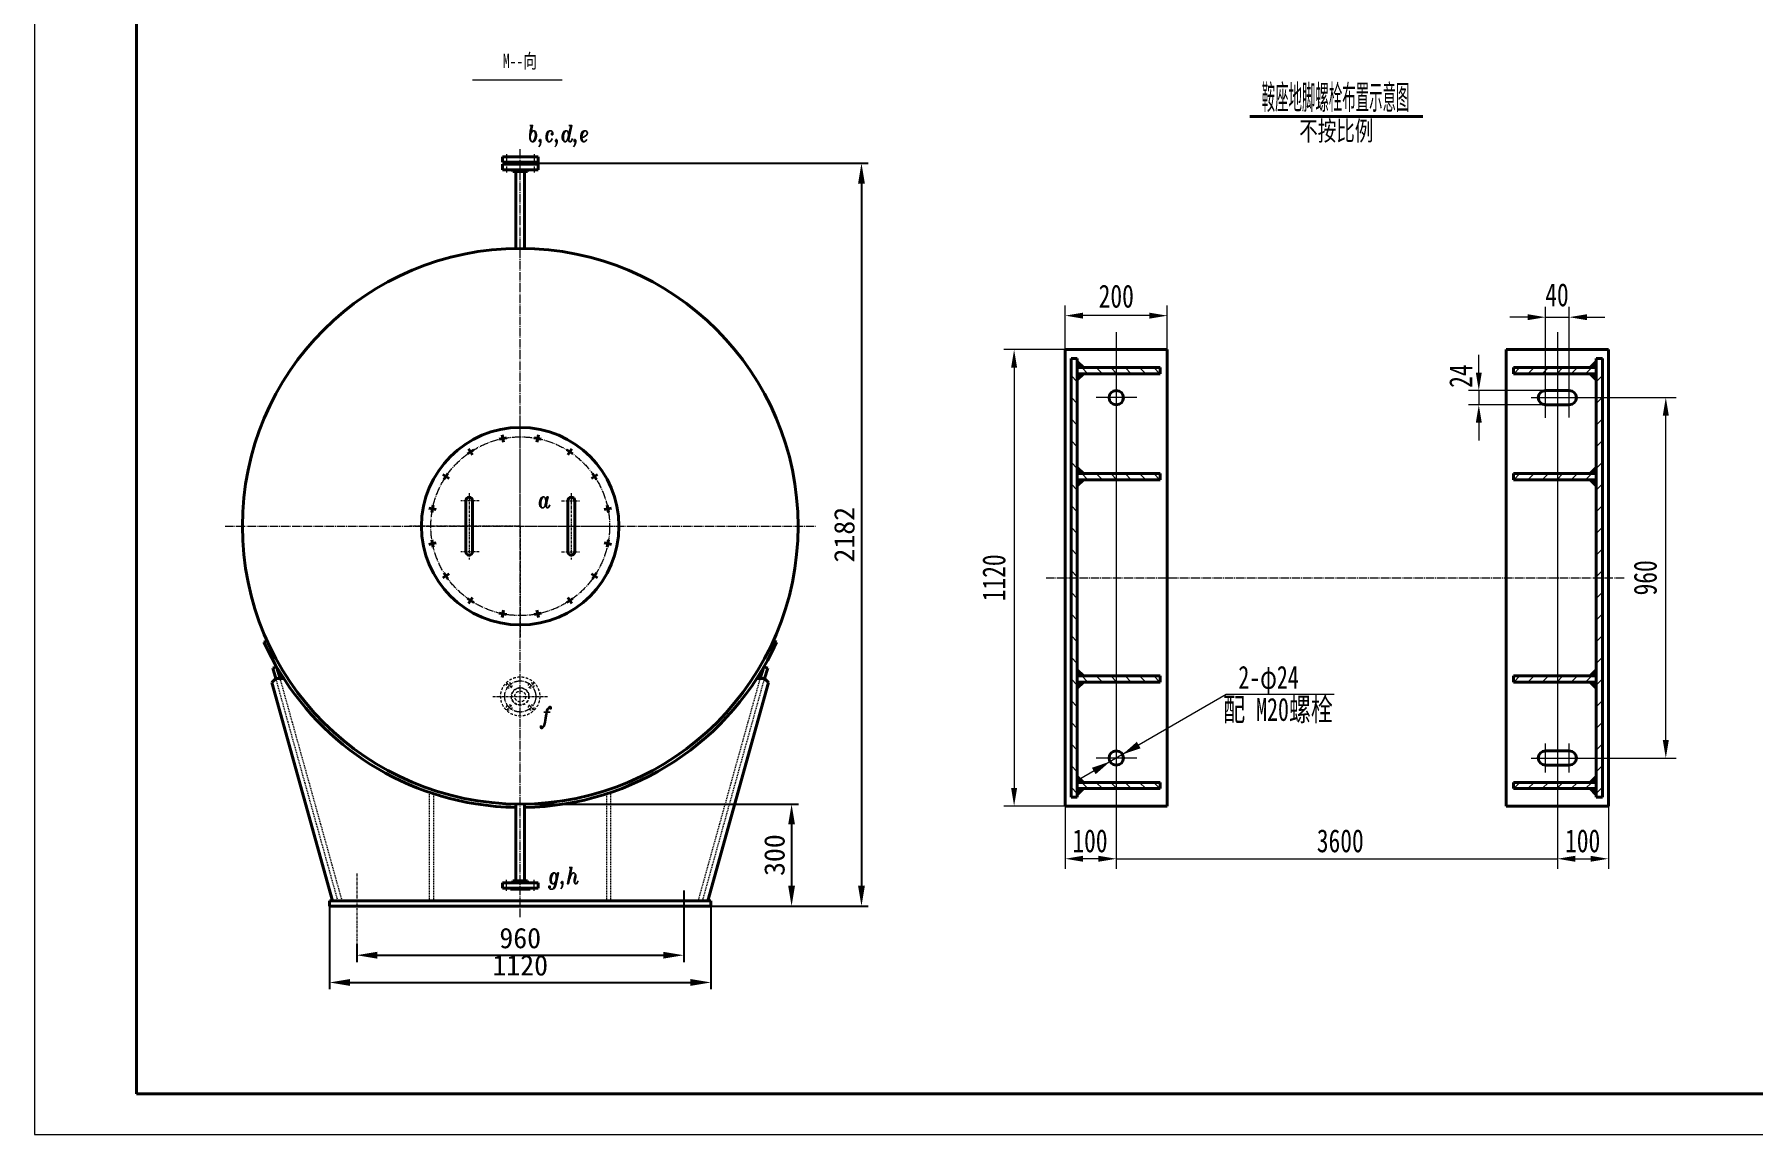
# Model space of a CAD drawing. Extents: x -114315 to 45000, y -61950 to 97535.
# Drawn here: x 34908 to 39954, y -61950 to -58719 of the extents above; entities that cross this region are included whole.
import ezdxf
from ezdxf.enums import TextEntityAlignment as Align

# ---------------------------------------------------------------- set-up
doc = ezdxf.new("R2010")
doc.units = 0
doc.header["$LTSCALE"] = 10
doc.header["$PDMODE"] = 1
for name, pattern in [('XX-L', [1.25, 0.75, -0.5]), ('XX-S', [0.5, 0.3, -0.2]), ('ZXX-L', [3.28, 2.5, -0.3, 0.18, -0.3]), ('ZXX-S', [1.27, 0.75, -0.2, 0.12, -0.2])]:
    doc.linetypes.add(name, pattern=pattern)
doc.layers.get('Defpoints').update_dxf_attribs({"linetype": 'CONTINUOUS'})
for name, color, linetype, lineweight in [('A 粗实线', 1, 'CONTINUOUS', 40), ('B 细实线', 7, 'CONTINUOUS', 18), ('C 文 字', 2, 'CONTINUOUS', 20), ('D 短中心线', 3, 'ZXX-S', 18), ('E 长中心线', 3, 'ZXX-L', 18), ('F 短虚线', 6, 'XX-S', 20), ('G 长虚线', 6, 'XX-L', 20), ('J 标注尺寸', 2, 'CONTINUOUS', 18)]:
    doc.layers.add(name, color=color, linetype=linetype, lineweight=lineweight)
doc.styles.add('HZTXT', font='SIMFANG.TTF', dxfattribs={"width": 0.75})
doc.styles.add('ITALICT', font='ITALICT.shx', dxfattribs={"width": 0.7})
doc.styles.get("Standard").update_dxf_attribs({"font": 'SIMFANG.TTF'})
doc.styles.add('标题中文', font='SIMFANG.TTF', dxfattribs={"width": 0.7})
doc.dimstyles.new('通用标注4.0', dxfattribs={"dimscale": 20, "dimtxt": 3, "dimasz": 3, "dimexe": 1, "dimexo": 0, "dimgap": 1, "dimtad": 1, "dimdec": 0, "dimzin": 0, "dimdsep": 46, "dimtxsty": 'Standard', "dimcen": 0, "dimadec": 0, "dimazin": 0, "dimtfac": 0.375, "dimtdec": 0, "dimtmove": 2, "dimatfit": 3, "dimfxl": 0, "dimtzin": 0, "dimarcsym": 0})

# ---------------------------------------------------------------- blocks, each defined once
blk = doc.blocks.new('*D75')
at = {"layer": 'Defpoints', "color": 0}
for p in [(36814.6, -61233.6), (35854.6, -61391.5), (36814.6, -61423.5)]:
    blk.add_point(p, dxfattribs=at)
at = {"layer": 'J 标注尺寸', "color": 0, "lineweight": -2}
for p, q in [((36814.6, -61233.6), (36814.6, -61443.5)), ((35854.6, -61391.5), (35854.6, -61443.5)), ((35914.6, -61423.5), (36754.6, -61423.5))]:
    blk.add_line(p, q, dxfattribs=at)
at = {"layer": 'J 标注尺寸', "color": 0}
for points in [[(35914.6, -61413.5), (35914.6, -61433.5), (35854.6, -61423.5)], [(36754.6, -61413.5), (36754.6, -61433.5), (36814.6, -61423.5)]]:
    blk.add_solid(points, dxfattribs=at)
at = {"layer": 'J 标注尺寸', "color": 0, "insert": (36334.6, -61373.5), "char_height": 60, "attachment_point": 5}
blk.add_mtext('960', dxfattribs=at)
blk = doc.blocks.new('*D76')
at = {"layer": 'Defpoints', "color": 0}
for p in [(35774.6, -61279.5), (36894.6, -61279.5), (36894.6, -61503.5)]:
    blk.add_point(p, dxfattribs=at)
at = {"layer": 'J 标注尺寸', "color": 0, "lineweight": -2}
for p, q in [((35774.6, -61279.5), (35774.6, -61523.5)), ((36894.6, -61279.5), (36894.6, -61523.5)), ((35834.6, -61503.5), (36834.6, -61503.5))]:
    blk.add_line(p, q, dxfattribs=at)
at = {"layer": 'J 标注尺寸', "color": 0}
for points in [[(35834.6, -61493.5), (35834.6, -61513.5), (35774.6, -61503.5)], [(36834.6, -61493.5), (36834.6, -61513.5), (36894.6, -61503.5)]]:
    blk.add_solid(points, dxfattribs=at)
at = {"layer": 'J 标注尺寸', "color": 0, "insert": (36334.6, -61453.5), "char_height": 60, "attachment_point": 5}
blk.add_mtext('1120', dxfattribs=at)
blk = doc.blocks.new('*D77')
at = {"layer": 'Defpoints', "color": 0}
for p in [(36334.6, -60979.5), (36894.6, -61279.5), (37131.5, -61279.5)]:
    blk.add_point(p, dxfattribs=at)
at = {"layer": 'J 标注尺寸', "color": 0, "lineweight": -2}
for p, q in [((36334.6, -60979.5), (37151.5, -60979.5)), ((37131.5, -61039.5), (37131.5, -61219.5)), ((36894.6, -61279.5), (37151.5, -61279.5))]:
    blk.add_line(p, q, dxfattribs=at)
at = {"layer": 'J 标注尺寸', "color": 0}
for points in [[(37121.5, -61039.5), (37141.5, -61039.5), (37131.5, -60979.5)], [(37121.5, -61219.5), (37141.5, -61219.5), (37131.5, -61279.5)]]:
    blk.add_solid(points, dxfattribs=at)
at = {"layer": 'J 标注尺寸', "color": 0, "insert": (37081.5, -61129.5), "char_height": 60, "attachment_point": 5, "rotation": 90}
blk.add_mtext('300', dxfattribs=at)
blk = doc.blocks.new('*D95')
at = {"layer": 'C 文 字', "color": 0, "lineweight": -2}
for p, q in [((36363.6, -59097.5), (37356.7, -59097.5)), ((37336.7, -59157.5), (37336.7, -61219.5)), ((37131.5, -61279.5), (37356.7, -61279.5))]:
    blk.add_line(p, q, dxfattribs=at)
at = {"layer": 'C 文 字', "color": 0}
for points in [[(37326.7, -59157.5), (37346.7, -59157.5), (37336.7, -59097.5)], [(37326.7, -61219.5), (37346.7, -61219.5), (37336.7, -61279.5)]]:
    blk.add_solid(points, dxfattribs=at)
at = {"layer": 'Defpoints', "color": 0}
for p in [(36363.6, -59097.5), (37131.5, -61279.5), (37336.7, -61279.5)]:
    blk.add_point(p, dxfattribs=at)
at = {"layer": 'C 文 字', "color": 0, "insert": (37286.7, -60188.5), "char_height": 60, "attachment_point": 5, "rotation": 90}
blk.add_mtext('2182', dxfattribs=at)

msp = doc.modelspace()

# ---------------------------------------------------------------- linework, layer by layer
at = {"layer": 'A 粗实线'}
for p, q in [((38477.7, -58960.04), (38985.69, -58960.04)), ((36282.13, -59078.53), (36387.13, -59078.53)), ((36282.13, -59078.53), (36282.13, -59094.53)), ((36387.13, -59094.53), (36387.13, -59078.53)), ((36282.13, -59094.53), (36387.13, -59094.53)), ((36282.13, -59100.53), (36387.13, -59100.53)), ((36282.13, -59116.53), (36282.13, -59100.53)), ((36282.13, -59116.53), (36387.13, -59116.53)), ((36305.63, -59094.53), (36305.63, -59097.53)), ((36305.63, -59097.53), (36363.63, -59097.53)), ((36305.63, -59097.53), (36363.63, -59097.53)), ((36305.63, -59100.53), (36305.63, -59097.53)), ((36312.13, -59116.53), (36313.13, -59121.53)), ((36313.13, -59121.53), (36356.13, -59121.53)), ((36322.13, -59121.53), (36322.13, -59347.63)), ((36347.13, -59121.53), (36347.13, -59347.63)), ((36357.13, -59116.53), (36356.13, -59121.53)), ((36363.63, -59097.53), (36363.63, -59094.53)), ((36363.63, -59097.53), (36363.63, -59100.53)), ((36387.13, -59100.53), (36387.13, -59116.53)), ((37934.94, -60985.34), (37934.94, -59644.93)), ((37934.94, -59644.93), (38234.94, -59644.93)), ((37952.59, -59671.4), (37970.59, -59671.4)), ((37952.59, -60958.87), (37952.59, -59671.4)), ((37970.59, -60958.87), (37970.59, -59671.4)), ((37970.59, -59679.88), (37988.59, -59697.88)), ((37970.59, -59684.38), (37984.09, -59697.88)), ((37970.59, -59688.88), (37979.59, -59697.88)), ((37970.59, -59693.38), (37975.09, -59697.88)), ((38234.94, -59644.93), (38234.94, -60985.34)), ((39530.28, -59644.93), (39230.28, -59644.93)), ((39230.28, -59644.93), (39230.28, -60985.34)), ((39494.64, -59679.88), (39476.64, -59697.88)), ((39494.64, -59684.38), (39481.14, -59697.88)), ((39494.64, -59688.88), (39485.64, -59697.88)), ((39494.64, -59693.38), (39490.14, -59697.88)), ((39512.64, -59671.4), (39494.64, -59671.4)), ((39494.64, -60958.87), (39494.64, -59671.4)), ((39512.64, -60958.87), (39512.64, -59671.4)), ((39530.28, -60985.34), (39530.28, -59644.93)), ((37970.59, -59697.88), (38213.76, -59697.88)), ((37970.59, -59733.88), (37988.59, -59715.88)), ((37970.59, -59729.38), (37984.09, -59715.88)), ((37970.59, -59724.88), (37979.59, -59715.88)), ((37970.59, -59720.38), (37975.09, -59715.88)), ((37970.59, -59715.88), (38213.76, -59715.88)), ((38213.76, -59697.88), (38213.76, -59715.88)), ((39494.64, -59697.88), (39251.46, -59697.88)), ((39251.46, -59697.88), (39251.46, -59715.88)), ((39494.64, -59715.88), (39251.46, -59715.88)), ((39494.64, -59733.88), (39476.64, -59715.88)), ((39494.64, -59729.38), (39481.14, -59715.88)), ((39494.64, -59724.88), (39485.64, -59715.88)), ((39494.64, -59720.38), (39490.14, -59715.88)), ((39415.08, -59764.76), (39345.48, -59764.76)), ((39415.08, -59807.11), (39345.48, -59807.11)), ((36283.42, -59906.08), (36281.28, -59895.34)), ((36385.84, -59906.08), (36387.98, -59895.34)), ((36188.79, -59945.27), (36179.69, -59951.35)), ((36188.79, -59945.27), (36182.71, -59936.17)), ((36188.79, -59945.27), (36197.9, -59939.19)), ((36188.79, -59945.27), (36194.88, -59954.37)), ((36283.42, -59906.08), (36272.68, -59908.21)), ((36283.42, -59906.08), (36294.16, -59903.94)), ((36283.42, -59906.08), (36285.55, -59916.81)), ((36385.84, -59906.08), (36375.11, -59903.94)), ((36385.84, -59906.08), (36383.71, -59916.81)), ((36385.84, -59906.08), (36396.58, -59908.21)), ((36480.47, -59945.27), (36471.37, -59939.19)), ((36480.47, -59945.27), (36474.39, -59954.37)), ((36480.47, -59945.27), (36486.55, -59936.17)), ((36480.47, -59945.27), (36489.57, -59951.35)), ((37970.59, -59990.85), (37988.59, -60008.85)), ((37970.59, -59995.35), (37984.09, -60008.85)), ((39494.64, -59990.85), (39476.64, -60008.85)), ((39494.64, -59995.35), (39481.14, -60008.85)), ((36116.37, -60017.69), (36107.27, -60011.61)), ((36116.37, -60017.69), (36110.29, -60026.8)), ((36116.37, -60017.69), (36122.45, -60008.59)), ((36116.37, -60017.69), (36125.47, -60023.78)), ((36552.89, -60017.69), (36543.79, -60023.78)), ((36552.89, -60017.69), (36546.81, -60008.59)), ((36552.89, -60017.69), (36561.99, -60011.61)), ((36552.89, -60017.69), (36558.97, -60026.8)), ((37970.59, -59999.85), (37979.59, -60008.85)), ((37970.59, -60004.35), (37975.09, -60008.85)), ((37970.59, -60008.85), (38213.76, -60008.85)), ((37970.59, -60044.85), (37988.59, -60026.85)), ((37970.59, -60031.35), (37975.09, -60026.85)), ((37970.59, -60035.85), (37979.59, -60026.85)), ((37970.59, -60040.35), (37984.09, -60026.85)), ((37970.59, -60026.85), (38213.76, -60026.85)), ((38213.76, -60008.85), (38213.76, -60026.85)), ((39251.46, -60008.85), (39251.46, -60026.85)), ((39494.64, -60008.85), (39251.46, -60008.85)), ((39494.64, -60026.85), (39251.46, -60026.85)), ((39494.64, -60044.85), (39476.64, -60026.85)), ((39494.64, -60040.35), (39481.14, -60026.85)), ((39494.64, -59999.85), (39485.64, -60008.85)), ((39494.64, -60035.85), (39485.64, -60026.85)), ((39494.64, -60004.35), (39490.14, -60008.85)), ((39494.64, -60031.35), (39490.14, -60026.85)), ((36174.63, -60088.53), (36174.63, -60163.53)), ((36194.63, -60088.53), (36194.63, -60163.53)), ((36474.63, -60088.53), (36474.63, -60163.53)), ((36494.63, -60088.53), (36494.63, -60163.53)), ((36077.17, -60112.32), (36066.44, -60110.18)), ((36077.17, -60112.32), (36075.04, -60123.06)), ((36077.17, -60112.32), (36079.31, -60101.58)), ((36077.17, -60112.32), (36087.91, -60114.46)), ((36592.09, -60112.32), (36581.35, -60114.46)), ((36592.09, -60112.32), (36589.95, -60101.58)), ((36592.09, -60112.32), (36602.82, -60110.18)), ((36592.09, -60112.32), (36594.22, -60123.06)), ((36174.63, -60238.53), (36174.63, -60163.53)), ((36194.63, -60238.53), (36194.63, -60163.53)), ((36474.63, -60238.53), (36474.63, -60163.53)), ((36494.63, -60238.53), (36494.63, -60163.53)), ((36077.17, -60214.74), (36066.44, -60216.88)), ((36077.17, -60214.74), (36075.04, -60204.01)), ((36077.17, -60214.74), (36087.91, -60212.61)), ((36077.17, -60214.74), (36079.31, -60225.48)), ((36592.09, -60214.74), (36581.35, -60212.61)), ((36592.09, -60214.74), (36589.95, -60225.48)), ((36592.09, -60214.74), (36594.22, -60204.01)), ((36592.09, -60214.74), (36602.82, -60216.88)), ((36116.37, -60309.37), (36107.27, -60315.45)), ((36116.37, -60309.37), (36110.29, -60300.27)), ((36116.37, -60309.37), (36125.47, -60303.29)), ((36116.37, -60309.37), (36122.45, -60318.47)), ((36552.89, -60309.37), (36543.79, -60303.29)), ((36552.89, -60309.37), (36546.81, -60318.47)), ((36552.89, -60309.37), (36558.97, -60300.27)), ((36552.89, -60309.37), (36561.99, -60315.45)), ((36188.79, -60381.79), (36179.69, -60375.71)), ((36188.79, -60381.79), (36182.71, -60390.89)), ((36188.79, -60381.79), (36194.88, -60372.69)), ((36188.79, -60381.79), (36197.9, -60387.87)), ((36480.47, -60381.79), (36471.37, -60387.87)), ((36480.47, -60381.79), (36474.39, -60372.69)), ((36480.47, -60381.79), (36489.57, -60375.71)), ((36480.47, -60381.79), (36486.55, -60390.89)), ((36283.42, -60420.99), (36272.68, -60418.85)), ((36283.42, -60420.99), (36281.28, -60431.72)), ((36283.42, -60420.99), (36285.55, -60410.25)), ((36283.42, -60420.99), (36294.16, -60423.12)), ((36385.84, -60420.99), (36375.11, -60423.12)), ((36385.84, -60420.99), (36383.71, -60410.25)), ((36385.84, -60420.99), (36396.58, -60418.85)), ((36385.84, -60420.99), (36387.98, -60431.72)), ((35591.21, -60499.96), (35582.1, -60504.08)), ((37078.05, -60499.96), (37087.16, -60504.08)), ((35619.29, -60576.53), (35607.81, -60580)), ((35607.81, -60580), (35617.16, -60611)), ((35619.29, -60576.53), (35629.7, -60611)), ((37049.97, -60576.53), (37039.56, -60611)), ((37049.97, -60576.53), (37061.46, -60580)), ((37061.46, -60580), (37052.1, -60611)), ((37970.59, -60585.42), (37988.59, -60603.42)), ((37970.59, -60589.92), (37984.09, -60603.42)), ((37970.59, -60594.42), (37979.59, -60603.42)), ((37970.59, -60598.92), (37975.09, -60603.42)), ((39494.64, -60585.42), (39476.64, -60603.42)), ((39494.64, -60589.92), (39481.14, -60603.42)), ((39494.64, -60594.42), (39485.64, -60603.42)), ((39494.64, -60598.92), (39490.14, -60603.42)), ((35617.16, -60611), (35605.13, -60623.03)), ((35605.13, -60623.03), (35783.43, -61263.53)), ((35617.16, -60611), (35640.33, -60611)), ((37064.13, -60623.03), (36885.83, -61263.53)), ((37052.1, -60611), (37028.93, -60611)), ((37052.1, -60611), (37064.13, -60623.03)), ((37970.59, -60603.42), (38213.76, -60603.42)), ((37970.59, -60639.42), (37988.59, -60621.42)), ((37970.59, -60625.92), (37975.09, -60621.42)), ((37970.59, -60630.42), (37979.59, -60621.42)), ((37970.59, -60634.92), (37984.09, -60621.42)), ((37970.59, -60621.42), (38213.76, -60621.42)), ((38213.76, -60603.42), (38213.76, -60621.42)), ((39251.46, -60603.42), (39251.46, -60621.42)), ((39494.64, -60603.42), (39251.46, -60603.42)), ((39494.64, -60621.42), (39251.46, -60621.42)), ((39494.64, -60639.42), (39476.64, -60621.42)), ((39494.64, -60634.92), (39481.14, -60621.42)), ((39494.64, -60630.42), (39485.64, -60621.42)), ((39494.64, -60625.92), (39490.14, -60621.42)), ((39415.08, -60823.16), (39345.48, -60823.16)), ((37970.59, -60898.34), (37988.59, -60916.34)), ((37970.59, -60902.84), (37984.09, -60916.34)), ((39415.08, -60865.52), (39345.48, -60865.52)), ((39494.64, -60898.34), (39476.64, -60916.34)), ((39494.64, -60902.84), (39481.14, -60916.34)), ((37970.59, -60907.34), (37979.59, -60916.34)), ((37970.59, -60911.84), (37975.09, -60916.34)), ((37970.59, -60916.34), (38213.76, -60916.34)), ((37970.59, -60952.34), (37988.59, -60934.34)), ((37970.59, -60938.84), (37975.09, -60934.34)), ((37970.59, -60943.34), (37979.59, -60934.34)), ((37970.59, -60947.84), (37984.09, -60934.34)), ((37970.59, -60934.34), (38213.76, -60934.34)), ((38213.76, -60916.34), (38213.76, -60934.34)), ((39251.46, -60916.34), (39251.46, -60934.34)), ((39494.64, -60916.34), (39251.46, -60916.34)), ((39494.64, -60934.34), (39251.46, -60934.34)), ((39494.64, -60952.34), (39476.64, -60934.34)), ((39494.64, -60947.84), (39481.14, -60934.34)), ((39494.64, -60907.34), (39485.64, -60916.34)), ((39494.64, -60943.34), (39485.64, -60934.34)), ((39494.64, -60911.84), (39490.14, -60916.34)), ((39494.64, -60938.84), (39490.14, -60934.34)), ((36322.13, -61205.53), (36322.13, -60979.44)), ((36347.13, -61205.53), (36347.13, -60979.44)), ((38234.94, -60985.34), (37934.94, -60985.34)), ((37970.59, -60958.87), (37952.59, -60958.87)), ((39230.28, -60985.34), (39530.28, -60985.34)), ((39494.64, -60958.87), (39512.64, -60958.87)), ((36312.13, -61210.53), (36313.13, -61205.53)), ((36356.13, -61205.53), (36313.13, -61205.53)), ((36357.13, -61210.53), (36356.13, -61205.53)), ((36387.13, -61210.53), (36282.13, -61210.53)), ((36282.13, -61226.53), (36282.13, -61210.53)), ((36387.13, -61226.53), (36282.13, -61226.53)), ((36305.63, -61229.53), (36305.63, -61226.53)), ((36363.63, -61229.53), (36305.63, -61229.53)), ((36363.63, -61226.53), (36363.63, -61229.53)), ((36387.13, -61210.53), (36387.13, -61226.53)), ((36334.63, -61263.53), (35774.63, -61263.53)), ((35774.63, -61263.53), (35774.63, -61279.53)), ((35774.63, -61279.53), (36334.63, -61279.53)), ((36334.63, -61263.53), (36894.63, -61263.53)), ((36894.63, -61279.53), (36334.63, -61279.53)), ((36894.63, -61263.53), (36894.63, -61279.53))]:
    msp.add_line(p, q, dxfattribs=at)
at = {"layer": 'A 粗实线', "color": 5}
msp.add_lwpolyline([(35207.79, -61830.46), (44879.79, -61830.46), (44879.79, -54942.46), (35207.79, -54942.46)], close=True, dxfattribs=at)
at = {"layer": 'A 粗实线'}
for centre, radius in [((36334.63, -60163.53), 816), ((38084.94, -59785.93), 21.18), ((36334.63, -60163.53), 290), ((38084.94, -60844.34), 21.18)]:
    msp.add_circle(centre, radius, dxfattribs=at)
for centre, radius, start, end in [((39345.48, -59785.93), 21.18, 90, 270), ((39415.08, -59785.93), 21.18, 270, 90), ((36184.63, -60088.53), 10, 0, 180), ((36484.63, -60088.53), 10, 0, 180), ((36184.63, -60238.53), 10, 180, 0), ((36484.63, -60238.53), 10, 180, 0), ((36334.63, -60163.53), 826, 204.34859, 260.89448), ((36334.63, -60163.53), 826, 270.8671, 335.65141), ((39345.48, -60844.34), 21.18, 90, 270), ((39415.08, -60844.34), 21.18, 270, 90), ((36334.63, -60163.53), 826, 260.89448, 269.1329)]:
    msp.add_arc(centre, radius, start, end, dxfattribs=at)
at = {"layer": 'B 细实线'}
for p, q in [((37934.94, -59644.93), (37934.94, -59515.15)), ((38234.94, -59644.93), (38234.94, -59515.15)), ((39345.48, -59664.46), (39345.48, -59519.64)), ((39415.08, -59667.79), (39415.08, -59519.64)), ((38182.44, -59545.15), (37987.44, -59545.15)), ((39292.98, -59549.64), (39240.48, -59549.64)), ((39345.48, -59549.64), (39415.08, -59549.64)), ((39467.58, -59549.64), (39520.08, -59549.64)), ((38084.94, -59593.98), (38084.94, -61047.76)), ((39380.28, -59593.98), (39380.28, -61047.76)), ((37934.94, -59644.93), (37755.02, -59644.93)), ((39149.69, -59712.26), (39149.69, -59659.76)), ((39345.48, -59845.44), (39345.48, -59664.46)), ((39415.08, -59843.79), (39415.08, -59667.79)), ((37785.02, -59697.43), (37785.02, -60932.84)), ((37952.59, -59721.01), (37970.59, -59739.01)), ((37983.79, -59697.88), (38001.79, -59715.88)), ((38044.21, -59715.88), (38026.21, -59697.88)), ((38068.63, -59697.88), (38086.63, -59715.88)), ((38129.05, -59715.88), (38111.05, -59697.88)), ((38153.47, -59697.88), (38171.47, -59715.88)), ((38195.17, -59697.88), (38213.17, -59715.88)), ((39270.05, -59697.88), (39252.06, -59715.88)), ((39311.75, -59697.88), (39293.75, -59715.88)), ((39336.17, -59715.88), (39354.17, -59697.88)), ((39396.59, -59697.88), (39378.59, -59715.88)), ((39421.01, -59715.88), (39439.01, -59697.88)), ((39481.43, -59697.88), (39463.43, -59715.88)), ((39512.64, -59721.01), (39494.64, -59739.01)), ((37970.59, -59802.66), (37952.59, -59784.66)), ((38144.98, -59785.93), (38026.27, -59785.93)), ((39345.48, -59764.76), (39119.69, -59764.76)), ((39149.69, -59764.76), (39149.69, -59807.11)), ((39303.13, -59785.93), (39457.44, -59785.93)), ((39457.44, -59785.93), (39728.79, -59785.93)), ((39494.64, -59802.66), (39512.64, -59784.66)), ((39345.48, -59807.11), (39119.69, -59807.11)), ((39698.79, -60791.84), (39698.79, -59838.44)), ((37952.59, -59848.31), (37970.59, -59866.31)), ((39149.69, -59859.61), (39149.69, -59912.11)), ((39512.64, -59848.31), (39494.64, -59866.31)), ((37970.59, -59929.96), (37952.59, -59911.96)), ((39494.64, -59929.96), (39512.64, -59911.96)), ((37952.59, -59975.6), (37970.59, -59993.61)), ((39512.64, -59975.6), (39494.64, -59993.61)), ((37970.59, -60057.26), (37952.59, -60039.25)), ((37983.79, -60008.85), (38001.79, -60026.85)), ((38044.21, -60026.85), (38026.21, -60008.85)), ((38068.63, -60008.85), (38086.63, -60026.85)), ((38129.05, -60026.85), (38111.05, -60008.85)), ((38153.47, -60008.85), (38171.47, -60026.85)), ((38195.17, -60008.85), (38213.17, -60026.85)), ((39270.05, -60008.85), (39252.06, -60026.85)), ((39311.75, -60008.85), (39293.75, -60026.85)), ((39336.17, -60026.85), (39354.17, -60008.85)), ((39396.59, -60008.85), (39378.59, -60026.85)), ((39421.01, -60026.85), (39439.01, -60008.85)), ((39481.43, -60008.85), (39463.43, -60026.85)), ((39494.64, -60057.26), (39512.64, -60039.25)), ((37952.59, -60102.9), (37970.59, -60120.91)), ((39512.64, -60102.9), (39494.64, -60120.91)), ((37970.59, -60184.56), (37952.59, -60166.55)), ((39494.64, -60184.56), (39512.64, -60166.55)), ((37952.59, -60230.2), (37970.59, -60248.21)), ((39512.64, -60230.2), (39494.64, -60248.21)), ((37970.59, -60311.86), (37952.59, -60293.85)), ((39494.64, -60311.86), (39512.64, -60293.85)), ((37952.59, -60357.5), (37970.59, -60375.51)), ((39512.64, -60357.5), (39494.64, -60375.51)), ((37970.59, -60439.16), (37952.59, -60421.15)), ((39494.64, -60439.16), (39512.64, -60421.15)), ((37952.59, -60484.8), (37970.59, -60502.8)), ((39512.64, -60484.8), (39494.64, -60502.8)), ((37970.59, -60566.45), (37952.59, -60548.45)), ((39494.64, -60566.45), (39512.64, -60548.45)), ((37952.59, -60612.1), (37970.59, -60630.1)), ((37983.79, -60603.42), (38001.79, -60621.42)), ((38044.21, -60621.42), (38026.21, -60603.42)), ((38068.63, -60603.42), (38086.63, -60621.42)), ((38129.05, -60621.42), (38111.05, -60603.42)), ((38153.47, -60603.42), (38171.47, -60621.42)), ((38195.17, -60603.42), (38213.17, -60621.42)), ((39270.05, -60603.42), (39252.06, -60621.42)), ((39311.75, -60603.42), (39293.75, -60621.42)), ((39336.17, -60621.42), (39354.17, -60603.42)), ((39396.59, -60603.42), (39378.59, -60621.42)), ((39421.01, -60621.42), (39439.01, -60603.42)), ((39481.43, -60603.42), (39463.43, -60621.42)), ((39512.64, -60612.1), (39494.64, -60630.1)), ((37970.59, -60693.75), (37952.59, -60675.75)), ((38407.48, -60658.12), (37971.34, -60909.93)), ((38725.2, -60658.12), (38407.48, -60658.12)), ((39494.64, -60693.75), (39512.64, -60675.75)), ((37952.59, -60739.4), (37970.59, -60757.4)), ((39512.64, -60739.4), (39494.64, -60757.4)), ((37970.59, -60821.05), (37952.59, -60803.05)), ((39345.48, -60886.69), (39345.48, -60801.99)), ((39415.08, -60886.69), (39415.08, -60801.99)), ((39494.64, -60821.05), (39512.64, -60803.05)), ((38144.98, -60844.34), (38026.27, -60844.34)), ((39303.13, -60844.34), (39457.44, -60844.34)), ((39457.44, -60844.34), (39728.79, -60844.34)), ((37952.59, -60866.7), (37970.59, -60884.7)), ((39512.64, -60866.7), (39494.64, -60884.7)), ((37970.59, -60948.35), (37952.59, -60930.35)), ((37983.79, -60916.34), (38001.79, -60934.34)), ((38044.21, -60934.34), (38026.21, -60916.34)), ((38068.63, -60916.34), (38086.63, -60934.34)), ((38129.05, -60934.34), (38111.05, -60916.34)), ((38153.47, -60916.34), (38171.47, -60934.34)), ((38195.17, -60916.34), (38213.17, -60934.34)), ((39270.05, -60916.34), (39252.06, -60934.34)), ((39311.75, -60916.34), (39293.75, -60934.34)), ((39336.17, -60934.34), (39354.17, -60916.34)), ((39396.59, -60916.34), (39378.59, -60934.34)), ((39421.01, -60934.34), (39439.01, -60916.34)), ((39481.43, -60916.34), (39463.43, -60934.34)), ((39494.64, -60948.35), (39512.64, -60930.35)), ((37934.94, -60985.34), (37755.02, -60985.34)), ((37934.94, -60985.34), (37934.94, -61170.23)), ((39530.28, -60985.34), (39530.28, -61170.23)), ((38084.94, -61047.76), (38084.94, -61170.23)), ((38084.94, -61047.76), (38084.94, -61170.23)), ((39380.28, -61047.76), (39380.28, -61170.23)), ((39380.28, -61047.76), (39380.28, -61170.23)), ((38032.44, -61140.23), (37987.44, -61140.23)), ((38084.94, -61140.23), (39380.28, -61140.23)), ((39432.78, -61140.23), (39477.78, -61140.23))]:
    msp.add_line(p, q, dxfattribs=at)
msp.add_lwpolyline([(34907.79, -61950.46), (44999.79, -61950.46), (44999.79, -54822.46), (34907.79, -54822.46)], close=True, dxfattribs=at)
for points in [[(38103.28, -60833.75, 0, 22, 0), (38150.91, -60806.25, 22, 22, 0)], [(38066.6, -60854.93, 0, 22, 0), (38018.97, -60882.43, 22, 22, 0)]]:
    msp.add_lwpolyline(points, format="xyseb", dxfattribs=at)
msp.add_lwpolyline([(38103.28, -60833.75), (38103.28, -60833.75)], dxfattribs=at)
for points in [[(37987.44, -59536.4), (37987.44, -59553.9), (37934.94, -59545.15)], [(38182.44, -59536.4), (38182.44, -59553.9), (38234.94, -59545.15)], [(39292.98, -59540.89), (39292.98, -59558.39), (39345.48, -59549.64)], [(39467.58, -59540.89), (39467.58, -59558.39), (39415.08, -59549.64)], [(37793.77, -59697.43), (37776.27, -59697.43), (37785.02, -59644.93)], [(39140.94, -59712.26), (39158.44, -59712.26), (39149.69, -59764.76)], [(39690.04, -59838.44), (39707.54, -59838.44), (39698.79, -59785.93)], [(39140.94, -59859.61), (39158.44, -59859.61), (39149.69, -59807.11)], [(39690.04, -60791.84), (39707.54, -60791.84), (39698.79, -60844.34)], [(37793.77, -60932.84), (37776.27, -60932.84), (37785.02, -60985.34)], [(37987.44, -61131.48), (37987.44, -61148.98), (37934.94, -61140.23)], [(38032.44, -61131.48), (38032.44, -61148.98), (38084.94, -61140.23)], [(38032.44, -61131.48), (38032.44, -61148.98), (38084.94, -61140.23)], [(39432.78, -61131.48), (39432.78, -61148.98), (39380.28, -61140.23)], [(39432.78, -61131.48), (39432.78, -61148.98), (39380.28, -61140.23)], [(39477.78, -61131.48), (39477.78, -61148.98), (39530.28, -61140.23)]]:
    msp.add_solid(points, dxfattribs=at)
at = {"layer": 'C 文 字'}
msp.add_line((36194.48, -58852.25), (36457.85, -58852.25), dxfattribs=at)
at = {"layer": 'D 短中心线'}
for p, q in [((36293.88, -59070.76), (36293.88, -59124.98)), ((36375.38, -59070.76), (36375.38, -59124.98)), ((36334.63, -60163.53), (36334.63, -59836.93)), ((36213.91, -60088.53), (36160.23, -60088.53)), ((36184.63, -60066.42), (36184.63, -60261.21)), ((36455.35, -60088.53), (36509.03, -60088.53)), ((36484.63, -60066.42), (36484.63, -60261.21)), ((36334.63, -60163.53), (36008.03, -60163.53)), ((36334.63, -60163.53), (36637.99, -60163.53)), ((36334.63, -60163.53), (36334.63, -60490.13)), ((36213.91, -60238.53), (36160.23, -60238.53)), ((36455.35, -60238.53), (36509.03, -60238.53)), ((36294.74, -60623.64), (36309.82, -60638.72)), ((36374.52, -60623.64), (36359.44, -60638.72)), ((36254.31, -60663.53), (36414.95, -60663.53)), ((36294.74, -60703.42), (36309.82, -60688.34)), ((36374.52, -60703.42), (36359.44, -60688.34)), ((35854.63, -61183.53), (35854.63, -61391.53)), ((36293.88, -61234.53), (36293.88, -61202.53)), ((36375.38, -61234.53), (36375.38, -61202.53))]:
    msp.add_line(p, q, dxfattribs=at)
at = {"layer": 'E 长中心线'}
for p, q in [((36334.63, -61311.53), (36334.63, -59054.36)), ((35467.63, -60163.53), (37201.63, -60163.53)), ((37878.7, -60315.14), (39577.38, -60315.14))]:
    msp.add_line(p, q, dxfattribs=at)
for centre, radius in [((36334.63, -60163.53), 262.5), ((36334.63, -60663.53), 45.75)]:
    msp.add_circle(centre, radius, dxfattribs=at)
at = {"layer": 'F 短虚线'}
for p, q in [((35799.1, -61263.53), (35617.16, -60611)), ((35811.63, -61263.53), (35629.7, -60611)), ((36857.63, -61263.53), (37039.56, -60611)), ((36870.17, -61263.53), (37052.1, -60611)), ((36068.63, -61263.53), (36068.63, -60945.53)), ((36080.63, -61263.53), (36080.63, -60949.51)), ((36588.63, -61263.53), (36588.63, -60949.51)), ((36600.63, -61263.53), (36600.63, -60945.53))]:
    msp.add_line(p, q, dxfattribs=at)
at = {"layer": 'G 长虚线'}
for centre, radius in [((36334.63, -60663.53), 57.5), ((36302.28, -60631.18), 8), ((36334.63, -60663.53), 26), ((36334.63, -60663.53), 25), ((36334.63, -60663.53), 16), ((36366.98, -60631.18), 8), ((36302.28, -60695.88), 8), ((36366.98, -60695.88), 8)]:
    msp.add_circle(centre, radius, dxfattribs=at)

# ---------------------------------------------------------------- texts
at = {"layer": 'C 文 字', "style": 'HZTXT', "width": 0.39918}
msp.add_text('鞍座地脚螺栓布置示意图', height=71.4154, dxfattribs=at).set_placement((38512.01, -58939.07), (38945.94, -58939.07), align=Align.FIT)
at = {"layer": 'C 文 字', "style": 'ITALICT', "width": 0.8}
for s, p in [('b,c,d,e', (36356.03, -59034.34)), ('a', (36386.7, -60109.72)), ('f', (36397.43, -60741.41)), ('g,h', (36417.41, -61213.82))]:
    msp.add_text(s, height=48, dxfattribs=at).set_placement(p)
at = {"layer": 'C 文 字', "style": 'HZTXT'}
for s, height, width, p in [('不按比例', 57.008, 0.7, (38731.16, -59001.19)), ('200', 67.5, 0.75, (38084.94, -59488.29)), ('100', 67.5, 0.75, (38007.73, -61087.87)), ('3600', 67.5, 0.75, (38742.85, -61087.87)), ('100', 67.5, 0.75, (39454.62, -61087.87))]:
    msp.add_text(s, height=height, dxfattribs=dict(at, width=width)).set_placement(p, align=Align.MIDDLE)
at = {"layer": 'C 文 字', "style": 'HZTXT', "width": 0.75}
msp.add_text('40', height=67.5, dxfattribs=at).set_placement((39379.17, -59483.79), align=Align.MIDDLE_CENTER)
msp.add_text('24', height=67.5, rotation=90, dxfattribs=at).set_placement((39096.4, -59722.7), align=Align.MIDDLE_CENTER)
for s, p in [('1120', (37726.05, -60315.14)), ('960', (39638.79, -60315.14))]:
    msp.add_text(s, height=67.5, rotation=90, dxfattribs=at).set_placement(p, align=Align.MIDDLE)
at = {"layer": 'C 文 字', "style": 'HZTXT', "width": 0.7}
for s, p in [('2-φ24', (38443.45, -60607.25)), ('配 M20螺栓', (38399, -60701.42))]:
    msp.add_text(s, height=67.5, dxfattribs=at).set_placement(p, align=Align.MIDDLE_LEFT)
at = {"layer": 'J 标注尺寸', "style": '标题中文', "width": 0.7}
msp.add_text('M--向', height=42, dxfattribs=at).set_placement((36283.46, -58818.04))

# ---------------------------------------------------------------- dimensions: what is measured, and where the dimension line sits
at = {"layer": 'C 文 字'}
dim = msp.add_linear_dim(base=(37336.71, -61279.53), p1=(36363.63, -59097.53), p2=(37131.5, -61279.53), angle=90, dimstyle='通用标注4.0', dxfattribs=at)
dim.commit()
dim.dimension.update_dxf_attribs({"geometry": '*D95', "text_midpoint": (37286.71, -60188.53)})
at = {"layer": 'J 标注尺寸'}
dim = msp.add_linear_dim(base=(37131.5, -61279.53), p1=(36334.63, -60979.53), p2=(36894.63, -61279.53), angle=90, dimstyle='通用标注4.0', dxfattribs=at)
dim.commit()
dim.dimension.update_dxf_attribs({"geometry": '*D77', "text_midpoint": (37081.5, -61129.53)})
for base, p1, p2, text, picture, middle in [((36814.63, -61423.53), (35854.63, -61391.53), (36814.63, -61233.59), '960', '*D75', (36334.63, -61373.53)), ((36894.63, -61503.53), (35774.63, -61279.53), (36894.63, -61279.53), '1120', '*D76', (36334.63, -61453.53))]:
    dim = msp.add_linear_dim(base=base, p1=p1, p2=p2, text=text, dimstyle='通用标注4.0', dxfattribs=at)
    dim.commit()
    dim.dimension.update_dxf_attribs({"geometry": picture, "text_midpoint": middle})

doc.saveas('drawing.dxf')
